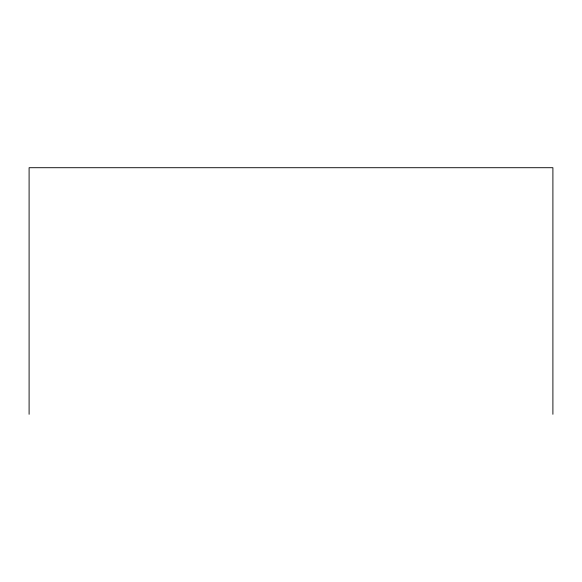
<?xml version="1.0" encoding="UTF-8"?>
<svg xmlns="http://www.w3.org/2000/svg" width="582" height="582" viewBox="0 0 582 582"><rect width="100%" height="100%" fill="white"/><g stroke="black" fill="none" stroke-linecap="round" stroke-linejoin="round"><path stroke-width="0.87" d="M552.9 414.289L552.9 167.711L29.1 167.711L29.1 414.289"/></g></svg>
